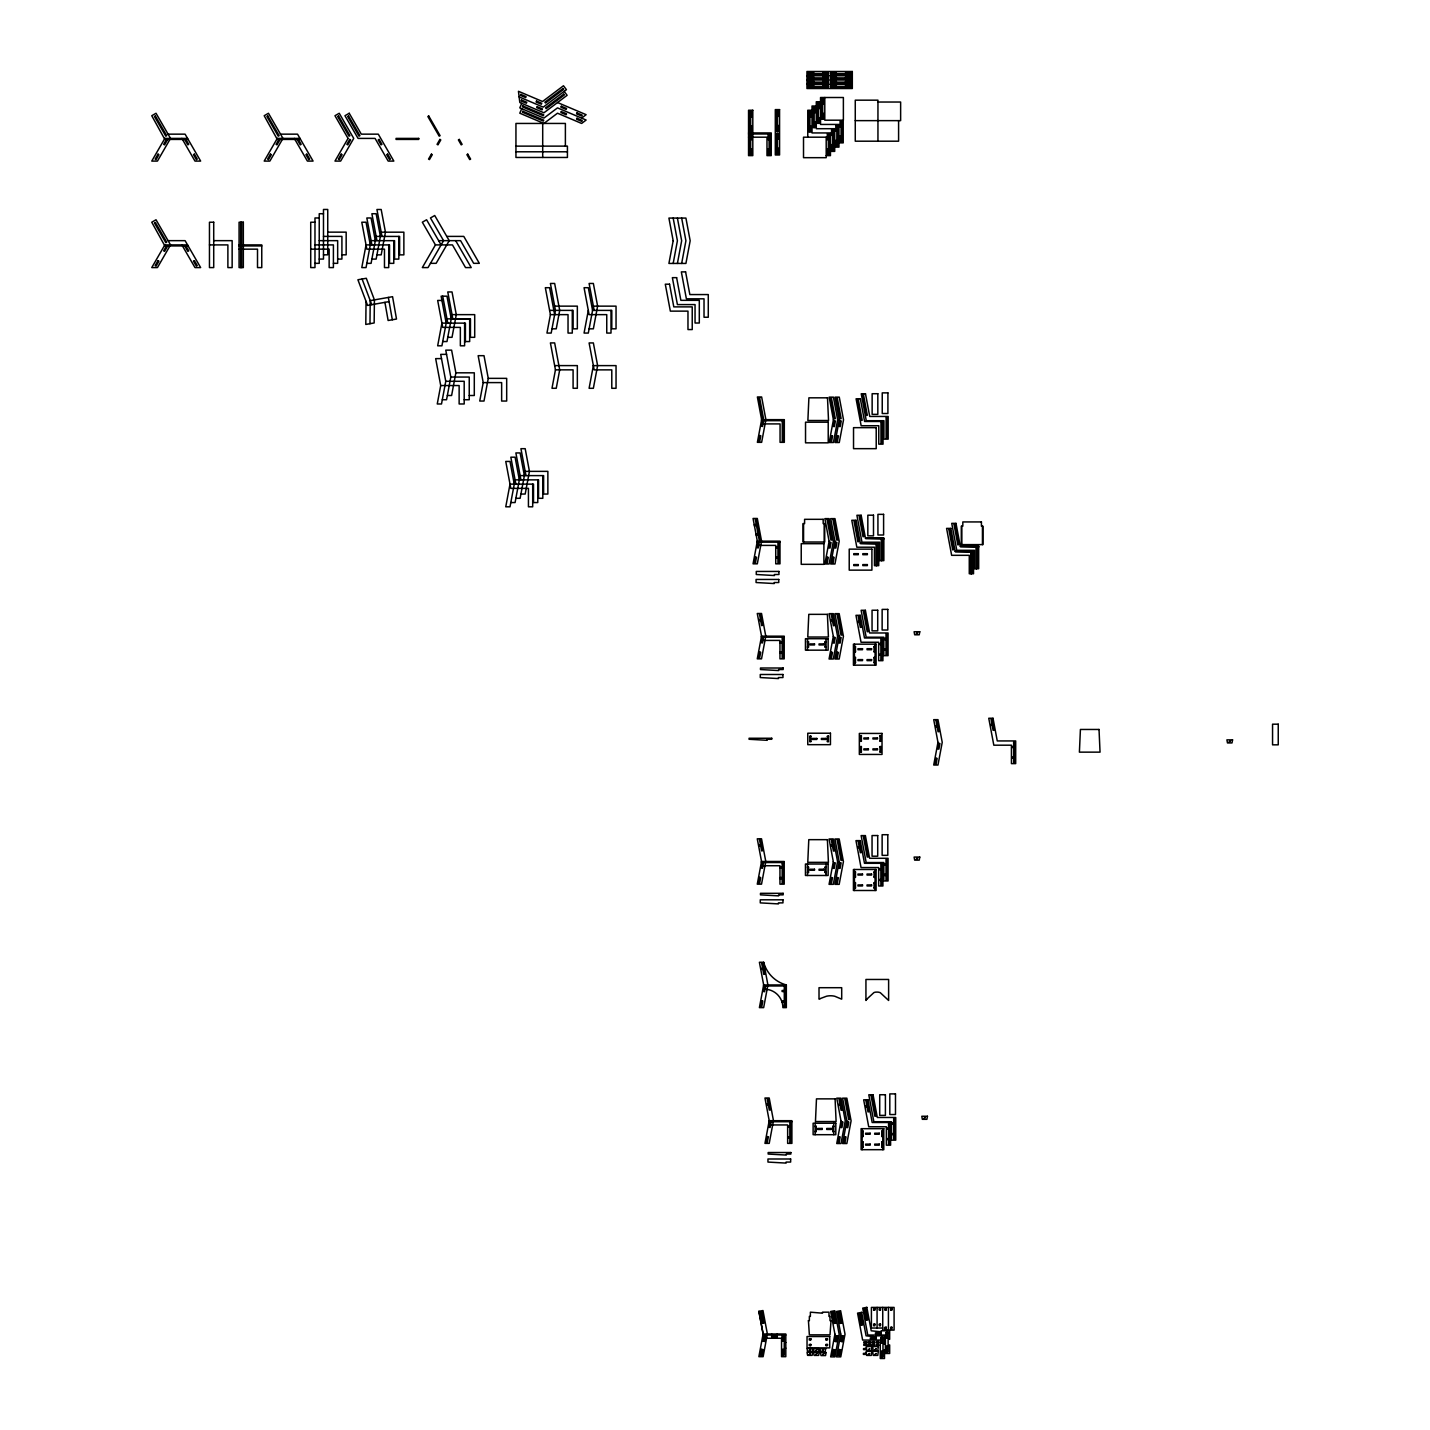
<?xml version="1.0" encoding="UTF-8"?>
<svg xmlns="http://www.w3.org/2000/svg" width="1430" height="1430" viewBox="0 0 1430 1430"><rect width="100%" height="100%" fill="white"/><g stroke="black" fill="none" stroke-linecap="round" stroke-linejoin="round"><path stroke-width="1.5" d="M366.044 301.355L365.794 324.449L374.159 322.966L374.41 299.889L366.294 278.278L357.911 279.762L367.564 305.412L389.121 301.605M369.977 323.698L370.227 300.622L392.571 296.689L396.503 319.033L388.12 320.499L384.92 302.356M441.513 358.608L435.667 358.608L440.708 385.546L437.258 403.975L441.513 403.975L445.767 381.292L440.708 354.372L446.553 354.372M447.358 395.502L451.612 395.502L455.866 372.819L451.612 350.136L445.767 350.136L450.808 377.055L446.553 399.739L442.299 399.739M483.215 382.596L479.747 401.044L484.001 401.044L488.256 378.36L484.001 355.677L478.156 355.677L483.215 382.596L501.644 382.596L501.644 401.044L506.685 401.044L506.685 378.36L488.256 378.36M554.661 314.636L549.603 287.698L545.348 287.698L550.407 314.636L546.957 333.065L551.194 333.065L555.448 310.382L550.407 283.462L554.661 283.462L559.702 310.382L556.252 328.829L551.998 328.829M555.448 369.852L551.998 388.281L556.252 388.281L559.702 369.852L554.661 342.914L550.407 342.914L555.448 369.852L573.09 369.852L573.09 388.281L577.345 388.281L577.345 365.597L554.661 365.597M588.32 310.382L584.066 333.065L588.32 333.065L593.361 306.145L616.044 306.145L616.044 328.829L611.79 328.829L611.79 310.399L592.574 310.382L588.32 287.698L584.066 287.698L589.106 314.636L606.749 314.636L606.749 333.065L611.003 333.065L611.003 310.382M673.173 263.442L677.409 240.758L673.173 218.075M677.409 263.442L681.663 240.758L677.409 218.075M681.663 263.442L685.917 240.758L681.663 218.075M761.636 419.651L757.382 442.335L761.636 442.335L765.89 419.651L761.636 396.968L757.382 396.968L762.422 423.906L780.065 423.906L780.065 442.335L784.319 442.335L784.319 419.651L761.636 419.651L761.636 420.67L784.319 420.67M757.31 541.148L753.056 563.831L757.31 563.831L761.564 541.148L757.31 518.464L753.056 518.464L758.115 545.402L775.739 545.402L775.739 563.831L779.994 563.831L779.994 541.148L757.31 541.148L757.31 542.167L779.994 542.167M761.529 636.171L757.274 658.855L761.529 658.855L765.783 636.171L761.529 613.488L757.274 613.488L762.333 640.425L779.958 640.425L779.958 658.855L784.212 658.855L784.212 636.171L761.529 636.171L761.529 637.19L784.212 637.19M761.529 861.486L757.274 884.169L761.529 884.169L765.783 861.486L761.529 838.802L757.274 838.802L762.333 865.74L779.958 865.74L779.958 884.169L784.212 884.169L784.212 861.486L761.529 861.486L761.529 862.522L784.212 862.522M786.339 984.948L763.656 984.948L759.401 1007.632L763.656 1007.632L767.91 984.948L763.656 962.265L759.401 962.265L764.46 989.202A18.429 18.429 0 0 1 782.889 1007.632L786.339 1007.632L786.339 984.948A32.086 32.086 0 0 1 763.656 962.265M769.215 1120.691L764.961 1143.374L769.215 1143.374L773.469 1120.691L769.215 1098.008L764.961 1098.008L770.001 1124.945L787.644 1124.945L787.644 1143.374L791.898 1143.374L791.898 1120.691L769.215 1120.691L769.215 1121.71L791.898 1121.71M761.332 1355.104L762.387 1349.527M763.924 1341.34L764.961 1335.763M833.136 1355.265L834.173 1349.706M835.71 1341.501L836.747 1335.924M838.981 1355.265L840.018 1349.706M841.555 1341.501L842.61 1335.924M521.736 103.353L519.805 107.876L543.918 118.1L557.503 107.876L586.139 120.031L581.617 123.445L557.503 113.202L543.918 123.445L519.805 113.202L521.718 108.68M441.101 244.905L426.587 219.773L422.333 222.222L435.435 244.905L422.333 267.589L428.017 267.589L443.568 240.651L430.466 217.968L434.72 215.519L449.235 240.651L436.132 263.334L430.466 263.334M581.617 118.1L586.139 114.686L557.521 102.531M754.254 524.792L757.256 524.238M754.432 525.793L757.453 525.239M756.005 534.177L759.026 533.622M756.202 535.178L759.205 534.623M761.475 619.262L759.437 619.637L759.634 620.638L761.654 620.263M833.261 619.422L831.241 619.816L831.42 620.817L833.458 620.423M860.181 621.085L858.161 621.46L858.34 622.461L860.377 622.086M937.919 725.439L935.881 725.832L936.078 726.833L938.098 726.44M992.956 724.027L990.936 724.402L991.115 725.403L993.135 725.028M761.475 844.576L759.437 844.969L759.634 845.97L761.654 845.577M833.261 844.755L831.241 845.13L831.42 846.131L833.458 845.756M860.181 846.399L858.161 846.775L858.34 847.793L860.377 847.4M763.602 968.038L761.582 968.414L761.761 969.415L763.799 969.04M769.143 1103.781L767.124 1104.157L767.32 1105.158L769.34 1104.782M840.947 1103.942L838.909 1104.317L839.106 1105.319L841.126 1104.943M867.867 1105.587L865.829 1105.98L866.026 1106.981L868.046 1106.588M758.865 1311.31L762.976 1310.541L767.374 1333.993L763.12 1356.677L758.865 1356.677L763.12 1333.958L758.883 1311.31L763.924 1338.248L781.549 1338.248L781.549 1356.677L785.803 1356.677L785.803 1333.993L763.12 1333.993L763.12 1335.012L785.803 1335.012M760.152 1312.633L761.153 1312.436M761.01 1317.209L762.011 1317.012M761.1 1317.709L762.101 1317.513M761.189 1318.21L762.208 1318.013M762.047 1322.768L763.048 1322.589M831.938 1312.794L832.939 1312.615M837.801 1312.794L838.802 1312.615M864.006 1309.433L865.007 1309.237M832.796 1317.37L833.797 1317.173M832.886 1317.87L833.904 1317.691M832.993 1318.371L833.994 1318.192M838.659 1317.37L839.66 1317.173M838.749 1317.87L839.75 1317.691M838.838 1318.371L839.839 1318.192M858.858 1314.456L859.859 1314.259M864.864 1313.991L865.865 1313.812M864.953 1314.492L865.954 1314.313M865.043 1315.01L866.044 1314.813M833.851 1322.947L834.852 1322.75M859.716 1319.014L860.717 1318.835M839.696 1322.947L840.697 1322.75M859.805 1319.515L860.806 1319.336M859.913 1320.015L860.914 1319.836M865.901 1319.568L866.902 1319.389M860.771 1324.591L861.772 1324.412M808.057 73.627L828.524 73.627M830.651 73.627L851.207 73.627M806.949 75.754L852.316 75.754M808.057 77.881L828.524 77.881M830.651 77.881L851.207 77.881M806.949 80.008L852.316 80.008M808.057 82.136L828.524 82.136M830.651 82.136L851.207 82.136M806.949 84.263L852.316 84.263M808.057 86.39L828.524 86.39M830.651 86.39L851.207 86.39M820.534 101.762L816.28 101.762L816.28 128.7L834.709 128.7L834.709 151.383L830.455 151.383M877.949 102.031L900.632 102.031L900.632 120.638L855.265 120.638M822.661 104.283L823.68 104.283L823.68 98.616L821.642 98.616L821.642 119.083L823.68 119.083L823.68 113.417L822.661 113.417M816.28 106.017L812.025 106.017L812.025 132.936L830.455 132.936L830.455 155.62L826.2 155.62M818.407 108.537L819.426 108.537L819.426 102.853L817.388 102.853L817.388 123.338L819.426 123.338L819.426 117.653L818.407 117.653M812.025 110.253L807.771 110.253L807.771 137.191M814.153 112.791L815.172 112.791L815.172 107.107L813.134 107.107L813.134 127.592L815.172 127.592L815.172 121.908L814.153 121.908M777.437 116.384L778.456 116.384L778.456 110.718L776.419 110.718L776.419 131.185L778.456 131.185L778.456 125.518L777.437 125.518M750.678 117.046L751.697 117.046L751.697 111.361L749.66 111.361L749.66 131.846L751.697 131.846L751.697 126.162L750.678 126.162M809.898 117.046L810.917 117.046L810.917 111.361L808.88 111.361L808.88 131.846L810.917 131.846L810.917 126.162L809.898 126.162M841.09 126.877L840.071 126.877L840.071 121.21L842.109 121.21L842.109 141.767L840.071 141.767L840.071 136.1L841.09 136.1M836.836 131.131L835.817 131.131L835.817 125.465L837.855 125.465L837.855 146.021L835.817 146.021L835.817 140.337L836.836 140.337M748.551 132.936L771.235 132.936L771.235 155.62L766.981 155.62L766.981 137.191L748.551 137.191M168.079 134.152L185.096 134.152L200.647 161.09L194.981 161.09L181.878 138.406M280.512 134.152L297.529 134.152L313.081 161.09L307.396 161.09L294.312 138.406M748.551 133.973L771.235 133.973M832.582 135.385L831.563 135.385L831.563 129.719L833.601 129.719L833.601 150.275L831.563 150.275L831.563 144.591L832.582 144.591M777.437 138.978L778.456 138.978L778.456 133.312L776.419 133.312L776.419 153.868L778.456 153.868L778.456 148.202L777.437 148.202M750.678 139.64L751.697 139.64L751.697 133.973M769.108 139.64L768.089 139.64L768.089 133.973M828.327 139.64L827.309 139.64L827.309 133.973L829.346 133.973L829.346 154.529L827.309 154.529L827.309 148.845L828.327 148.845M838.963 142.875L843.217 142.875L843.217 120.191M515.944 146.128L567.424 146.128L567.424 157.461L515.944 157.461L515.944 123.445L565.386 123.445L565.386 146.128M834.709 147.129L838.963 147.129L838.963 124.446L820.534 124.446L820.534 97.508L843.378 97.508L843.378 120.191L824.788 120.191L824.788 97.508M750.678 148.845L751.697 148.845L751.697 154.529L749.66 154.529L749.66 133.973M769.108 148.845L768.089 148.845L768.089 154.529L770.126 154.529L770.126 133.973M515.944 151.794L567.424 151.794M323.484 213.714L319.23 213.714L319.23 263.334L314.975 263.334M319.23 217.968L314.975 217.968L314.975 267.589L310.721 267.589L310.721 222.222L314.975 222.222M327.738 232.143L346.167 232.143L346.167 254.826L341.913 254.826M323.484 236.397L341.913 236.397L341.913 259.08L337.659 259.08M446.786 236.397L463.785 236.397L479.336 263.334L473.67 263.334L460.567 240.651L438.653 240.651M168.079 240.651L185.096 240.651L200.647 267.589L194.981 267.589L181.878 244.905M213.714 240.651L232.143 240.651L232.143 267.589L227.888 267.589L227.888 244.905L209.459 244.905M319.23 240.651L337.659 240.651L337.659 263.334L333.405 263.334M239.078 244.905L261.762 244.905L261.762 267.589L257.507 267.589L257.507 249.16L239.078 249.16M314.975 244.905L333.405 244.905L333.405 267.589L329.15 267.589L329.15 249.16L310.721 249.16M435.435 244.905L452.452 244.905L465.537 267.589L471.221 267.589L455.67 240.651M239.078 245.924L261.762 245.924M323.484 254.826L327.738 254.826L327.738 209.459L323.484 209.459L323.484 259.08L319.23 259.08M376.93 254.862L381.184 254.862L385.439 232.178L381.184 209.495L376.93 209.495L381.989 236.433M371.889 259.098L376.144 259.098L381.184 232.178L403.868 232.178L403.868 254.862L399.614 254.862L399.614 236.433L376.144 236.415L371.085 263.352L366.831 263.352M441.924 300.443L437.669 300.443L442.728 327.381L460.353 327.381L460.353 345.81L464.607 345.81L464.607 323.126M554.661 306.145L577.345 306.145L577.345 328.829L573.09 328.829L573.09 310.382L549.603 310.382M550.407 314.636L568.032 314.636L568.032 333.065L572.286 333.065L572.286 310.382M589.106 328.829L593.361 328.829L597.615 306.145L593.361 283.462L589.106 283.462L594.165 310.399M447.769 337.319L452.023 337.319L456.277 314.636L452.023 291.952L447.769 291.952L452.827 318.89L470.452 318.89L470.452 337.319L474.706 337.319L474.706 314.636L452.023 314.636L446.982 341.556L442.728 341.556M464.607 341.556L469.666 341.556L469.666 318.872L446.982 318.872L441.924 345.81L437.669 345.81L441.924 323.126L465.411 323.126L465.411 341.556M455.866 372.819L474.295 372.819L474.295 395.502L469.237 395.502M450.808 377.055L469.237 377.055L469.237 399.739L464.196 399.739M445.767 381.292L464.196 381.292L464.196 403.975L459.137 403.975L459.137 385.546L440.708 385.546M520.931 494.047L525.185 494.047L529.44 471.364L525.185 448.68L520.931 448.68L525.972 475.618M515.873 498.301L520.127 498.301L525.185 471.364L547.869 471.364L547.869 494.047L543.615 494.047L543.615 475.618L520.127 475.618L515.086 502.556L510.832 502.556M883.847 538.449L865.418 538.449L883.847 538.967M878.717 543.472L860.288 543.472L878.717 543.99M775.739 546.707L777.956 546.707M978.674 546.564L960.245 546.564L978.674 547.082M775.739 547.726L777.956 547.726M973.526 551.587L955.097 551.587L973.526 552.105M775.739 557.253L777.956 557.253M775.739 558.272L777.956 558.272M881.81 559.595L882.828 559.595L882.828 538.967M876.662 564.618L877.698 564.618L877.698 543.99M976.636 567.71L977.655 567.71L977.655 547.082M971.488 572.733L972.507 572.733L972.507 552.105M883.812 638.531L887.047 638.531M883.812 639.55L887.047 639.55M779.958 641.73L783.193 641.73M807.485 641.605L808.504 641.605L808.504 647.272L807.485 647.272M826.075 641.605L825.056 641.605L825.056 647.272L826.075 647.272M807.485 642.106L808.504 642.106M825.056 642.106L826.075 642.106M779.958 642.749L783.193 642.749M881.899 643.554L879.861 643.554L879.861 644.573L881.899 644.573M854.443 646.378L855.462 646.378L855.462 652.044L854.443 652.044M875.089 646.378L874.07 646.378L874.07 652.044L875.089 652.044M807.485 646.753L808.504 646.753M825.056 646.753L826.075 646.753M854.443 646.896L855.462 646.896M874.07 646.896L875.089 646.896M883.812 649.077L887.047 649.077M883.812 650.096L887.047 650.096M854.443 651.544L855.462 651.544M874.07 651.544L875.089 651.544M779.958 652.277L783.193 652.277M779.958 653.296L783.193 653.296M881.899 654.1L879.861 654.1L879.861 655.119L881.899 655.119M854.443 657.282L855.462 657.282L855.462 662.948L854.443 662.948M875.089 657.282L874.07 657.282L874.07 662.948L875.089 662.948M854.443 657.8L855.462 657.8M874.07 657.8L875.089 657.8M854.443 662.448L855.462 662.448M874.07 662.448L875.089 662.448M860.36 736.146L861.378 736.146M879.986 736.146L881.005 736.146M809.827 736.611L810.846 736.611M827.398 736.611L828.417 736.611M860.36 740.794L861.378 740.794M879.986 740.794L881.005 740.794M809.827 741.258L810.846 741.258M827.398 741.258L828.417 741.258M1014.674 746.496L1012.458 746.496L1012.458 747.515L1014.674 747.515M860.36 747.05L861.378 747.05M879.986 747.05L881.005 747.05M860.36 751.697L861.378 751.697M879.986 751.697L881.005 751.697M1014.674 757.042L1012.458 757.042L1012.458 758.061L1014.674 758.061M883.812 863.845L887.047 863.845M883.812 864.864L887.047 864.864M807.485 866.92L808.504 866.92L808.504 872.604L807.485 872.604M826.075 866.92L825.056 866.92L825.056 872.604L826.075 872.604M779.958 867.045L783.193 867.045M807.485 867.438L808.504 867.438M825.056 867.438L826.075 867.438M779.958 868.064L783.193 868.064M881.899 868.868L879.861 868.868L879.861 869.887L881.899 869.887M854.443 871.71L855.462 871.71L855.462 877.376L854.443 877.376M875.089 871.71L874.07 871.71L874.07 877.376L875.089 877.376M807.485 872.086L808.504 872.086M825.056 872.086L826.075 872.086M854.443 872.211L855.462 872.211M874.07 872.211L875.089 872.211M883.812 874.391L887.047 874.391M883.812 875.41L887.047 875.41M854.443 876.858L855.462 876.858M874.07 876.858L875.089 876.858M779.958 877.591L783.193 877.591M779.958 878.628L783.193 878.628M881.899 879.414L879.861 879.414L879.861 880.433L881.899 880.433M854.443 882.614L855.462 882.614L855.462 888.28L854.443 888.28M875.089 882.614L874.07 882.614L874.07 888.28L875.089 888.28M854.443 883.114L855.462 883.114M874.07 883.114L875.089 883.114M854.443 887.762L855.462 887.762M874.07 887.762L875.089 887.762M786.339 985.967L763.656 985.967L763.656 984.948M785.32 990.507L782.085 990.507L782.085 991.526L785.32 991.526M785.32 1001.054L782.085 1001.054L782.085 1002.073L785.32 1002.073M791.13 1121.442L790.862 1142.338L789.843 1142.338L789.843 1121.71M891.48 1123.033L894.715 1123.033M891.48 1124.069L894.715 1124.069M815.154 1126.107L816.173 1126.107L816.173 1131.791L815.154 1131.791M833.762 1126.107L832.743 1126.107L832.743 1131.791L833.762 1131.791M787.644 1126.232L790.862 1126.232M815.154 1126.626L816.173 1126.626M832.743 1126.626L833.762 1126.626M787.644 1127.269L790.862 1127.269M889.585 1128.056L887.529 1128.056L887.529 1129.074L889.585 1129.074M862.129 1130.898L863.148 1130.898L863.148 1136.564L862.129 1136.564M882.775 1130.898L881.756 1130.898L881.756 1136.564L882.775 1136.564M815.154 1131.273L816.173 1131.273M832.743 1131.273L833.762 1131.273M862.129 1131.398L863.148 1131.398M881.756 1131.398L882.775 1131.398M891.48 1133.579L894.715 1133.579M891.48 1134.616L894.715 1134.616M862.129 1136.046L863.148 1136.046M881.756 1136.046L882.775 1136.046M787.644 1136.796L790.862 1136.796M787.644 1137.815L790.862 1137.815M889.585 1138.602L887.529 1138.602L887.529 1139.621L889.585 1139.621M862.129 1141.801L863.148 1141.801L863.148 1147.468L862.129 1147.468M882.775 1141.801L881.756 1141.801L881.756 1147.468L882.775 1147.468M862.129 1142.302L863.148 1142.302M881.756 1142.302L882.775 1142.302M862.129 1146.967L863.148 1146.967M881.756 1146.967L882.775 1146.967M873.676 1309.683L874.803 1309.683M879.343 1309.683L880.469 1309.683M885.009 1309.683L886.153 1309.683M890.675 1309.683L891.82 1309.683M873.676 1324.645L874.803 1324.645M879.343 1324.645L880.469 1324.645M885.009 1327.827L886.153 1327.827M890.675 1327.827L891.82 1327.827M882.739 1328.041L871.406 1328.041L871.406 1307.413L894.09 1307.413L894.09 1330.097L882.739 1330.097L882.739 1307.413M886.082 1332.885L887.101 1332.885M782.228 1336.103L783.247 1336.103M886.082 1337.551L887.101 1337.551M880.934 1337.908L881.952 1337.908M782.228 1340.75L783.247 1340.75M785.803 1342.502L784.266 1342.502L784.266 1348.168L785.803 1348.168M880.934 1342.573L881.952 1342.573M886.082 1346.738L887.101 1346.738M782.228 1349.938L783.247 1349.938M886.082 1351.386L887.101 1351.386M880.934 1351.743L881.952 1351.743M782.228 1354.585L783.247 1354.585M880.934 1356.409L881.952 1356.409M842.52 1336.442L843.521 1336.621M836.657 1336.442L837.658 1336.621M841.662 1341L842.663 1341.197M835.799 1341L836.8 1341.197M839.928 1350.206L840.929 1350.385M764.871 1336.264L765.872 1336.46M834.083 1350.206L835.084 1350.385M839.07 1354.764L840.071 1354.961M764.013 1340.84L765.014 1341.018M833.225 1354.764L834.226 1354.961M762.297 1350.027L763.298 1350.224M761.439 1354.603L762.44 1354.782M519.126 96.9L543.239 107.143L566.423 89.679L563.474 85.764L542.542 101.512L518.447 91.288L519.823 102.531L543.936 112.773L567.12 95.309L564.153 91.377M362.094 279.029L371.746 304.679M864.918 1308.736L867.009 1319.89M859.77 1313.759L861.861 1324.913M838.713 1312.114L840.786 1323.251M832.85 1312.114L834.941 1323.251M761.064 1311.936L763.155 1323.09M524.381 475.618L520.127 452.935L515.873 452.935L520.931 479.872M519.34 479.872L515.086 457.189L510.832 457.189L515.873 484.126M514.264 484.126L510.01 461.443L505.755 461.443L510.814 488.381L528.439 488.381L528.439 506.81L532.693 506.81L532.693 484.126M451.237 318.872L446.982 296.189L441.137 296.189L446.178 323.126M442.728 296.189L447.769 323.126M380.398 236.415L376.144 213.731L371.889 213.731L376.93 240.669M375.339 240.669L371.085 217.986L366.831 217.986L371.889 244.923M370.298 244.905L366.044 222.222L361.79 222.222L366.831 249.16L384.473 249.16L384.473 267.589L388.728 267.589L388.728 244.905M388.37 297.422L392.32 319.766M982.446 526.186L982.446 544.615M976.636 546.046L976.636 568.729M976.118 546.046L976.118 568.729M971.488 551.068L971.488 573.752M970.97 551.068L970.97 573.752M961.8 526.186L961.8 544.615M898.594 120.638L898.594 141.195L855.265 141.195L855.265 100.172L877.949 100.172L877.949 141.195M888.423 1307.413L888.423 1330.097M887.101 1332.385L887.101 1338.051M887.101 1346.22L887.101 1351.886M882.775 1128.681L882.775 1149.684M881.81 537.948L881.81 560.631M881.952 1337.408L881.952 1343.074M881.952 1351.243L881.952 1356.909M881.291 537.948L881.291 560.631M877.073 1307.413L877.073 1328.041M876.662 542.971L876.662 565.654M876.161 542.971L876.161 565.654M875.089 644.161L875.089 665.165M875.089 869.494L875.089 890.497M862.129 1128.681L862.129 1149.684M854.443 644.161L854.443 665.165M854.443 869.494L854.443 890.497M845.541 73.627L845.541 72.608L851.207 72.608L851.207 74.646L830.651 74.646L830.651 72.608L836.336 72.608L836.336 73.627M845.541 77.881L845.541 76.862L851.207 76.862L851.207 78.9L830.651 78.9L830.651 76.862L836.336 76.862L836.336 77.881M845.541 82.136L845.541 81.117L851.207 81.117L851.207 83.155L830.651 83.155L830.651 81.117L836.336 81.117L836.336 82.136M845.541 86.39L845.541 85.371L851.207 85.371L851.207 87.409L830.651 87.409L830.651 85.371L836.336 85.371L836.336 86.39M841.09 121.21L841.09 141.767M836.836 125.465L836.836 146.021M833.762 1123.229L833.762 1134.687M832.582 129.719L832.582 150.275M828.327 133.973L828.327 154.529M826.361 1338.802L826.361 1339.946M826.361 1344.468L826.361 1345.612M826.075 638.71L826.075 650.167M826.075 864.024L826.075 875.482M824.198 523.577L824.198 542.006M822.858 73.627L822.858 72.608L828.524 72.608L828.524 74.646L808.057 74.646L808.057 72.608L813.724 72.608L813.724 73.627M822.858 77.881L822.858 76.862L828.524 76.862L828.524 78.9L808.057 78.9L808.057 76.862L813.724 76.862L813.724 77.881M822.858 82.136L822.858 81.117L828.524 81.117L828.524 83.155L808.057 83.155L808.057 81.117L813.724 81.117L813.724 82.136M822.858 86.39L822.858 85.371L828.524 85.371L828.524 87.409L808.057 87.409L808.057 85.371L813.724 85.371L813.724 86.39M822.661 98.616L822.661 119.083M818.407 102.853L818.407 123.338M815.154 1123.229L815.154 1134.687M814.153 107.107L814.153 127.592M810.381 1338.802L810.381 1339.946M810.381 1344.468L810.381 1345.612M809.898 111.361L809.898 131.846M807.485 638.71L807.485 650.167M807.485 864.024L807.485 875.482M803.571 523.577L803.571 542.006M785.32 985.967L785.32 1006.613L784.301 1006.613L784.301 985.967M783.3 420.67L783.3 441.316L782.282 441.316L782.282 420.67M783.193 637.19L783.193 657.836L782.174 657.836L782.174 637.19M783.193 862.522L783.193 883.15L782.174 883.15L782.174 862.522M783.247 1335.584L783.247 1341.251M783.247 1349.419L783.247 1355.086M778.975 542.167L778.975 562.812L777.956 562.812L777.956 542.167M777.437 110.718L777.437 131.185M777.437 133.312L777.437 153.868M777.294 1333.993L777.294 1335.012M771.628 1333.993L771.628 1335.012M769.108 133.973L769.108 154.529M750.678 111.361L750.678 131.846M750.678 133.973L750.678 154.529M542.703 123.445L542.703 157.461M542.81 475.618L542.81 498.301L538.556 498.301L538.556 479.872L515.086 479.872L510.01 506.81L505.755 506.81L510.01 484.126L533.515 484.126L533.515 502.556L537.769 502.556L537.769 479.872M398.827 236.415L398.827 259.098L394.573 259.098L394.573 240.669L371.085 240.669L366.044 267.589L361.79 267.589L366.044 244.905L389.514 244.923L389.514 263.352L393.768 263.352L393.768 240.669M241.706 222.222L241.706 267.589M240.687 222.222L240.687 267.589M808.433 1320.677L809.362 1334.851L830.008 1334.851L831.027 1320.677L830.008 1320.677L830.008 1316.422L828.989 1316.422L828.989 1312.168L822.518 1312.168L822.518 1313.187L810.381 1312.168L810.381 1316.422L809.362 1316.422L809.362 1320.677L808.433 1320.677M593.361 365.615L589.106 388.299L593.361 388.299L597.615 365.615L593.361 342.932L589.106 342.932L594.165 369.87L611.79 369.87L611.79 388.299L616.044 388.299L616.044 365.615L593.361 365.615M673.173 240.758L668.918 263.442L685.917 263.442L690.172 240.758L685.917 218.075L668.918 218.075L673.173 240.758M759.795 435.56L758.74 441.137L759.741 441.316L760.796 435.739L759.795 435.56M762.583 420.67L761.529 426.247L762.53 426.444L763.584 420.867L762.583 420.67M755.469 557.039L754.432 562.616L755.433 562.812L756.47 557.235L755.469 557.039M758.258 542.167L757.221 547.744L758.222 547.922L759.259 542.345L758.258 542.167M759.688 652.062L758.633 657.639L759.634 657.836L760.689 652.259L759.688 652.062M762.476 637.19L761.421 642.767L762.44 642.946L763.477 637.387L762.476 637.19M833.422 419.83L829.168 442.514L833.422 442.514L837.676 419.83L833.422 397.147L829.168 397.147L833.422 419.83M831.581 435.721L830.526 441.298L831.545 441.495L832.582 435.918L831.581 435.721M834.369 420.849L833.315 426.426L834.334 426.605L835.37 421.028L834.369 420.849M839.267 419.83L835.031 442.514L839.267 442.514L843.521 419.83L839.267 397.147L835.031 397.147L839.267 419.83M837.426 435.721L836.389 441.298L837.39 441.495L838.427 435.918L837.426 435.721M840.214 420.849L839.178 426.426L840.179 426.605L841.233 421.028L840.214 420.849M759.688 877.394L758.633 882.971L759.634 883.15L760.689 877.591L759.688 877.394M762.476 862.522L761.421 868.082L762.44 868.278L763.477 862.701L762.476 862.522M829.114 541.309L824.86 563.992L829.114 563.992L833.368 541.309L829.114 518.625L824.86 518.625L829.114 541.309M827.273 557.217L826.218 562.794L827.219 562.973L828.274 557.396L827.273 557.217M830.061 542.327L829.007 547.904L830.008 548.101L831.062 542.524L830.061 542.327M834.959 541.309L830.705 563.992L834.959 563.992L839.213 541.309L834.959 518.625L830.705 518.625L834.959 541.309M833.118 557.217L832.081 562.794L833.082 562.973L834.119 557.396L833.118 557.217M835.907 542.327L834.87 547.904L835.871 548.101L836.908 542.524L835.907 542.327M761.815 1000.839L760.778 1006.416L761.779 1006.613L762.816 1001.036L761.815 1000.839M764.603 985.967L763.566 991.544L764.567 991.723L765.604 986.146L764.603 985.967M833.315 636.332L829.06 659.016L833.315 659.016L837.569 636.332L833.315 613.649L829.06 613.649L833.315 636.332M831.474 652.241L830.437 657.818L831.438 657.997L832.475 652.42L831.474 652.241M834.262 637.369L833.225 642.928L834.226 643.125L835.263 637.548L834.262 637.369M839.178 636.332L834.923 659.016L839.178 659.016L843.432 636.332L839.178 613.649L834.923 613.649L839.178 636.332M837.337 652.241L836.282 657.818L837.283 657.997L838.338 652.42L837.337 652.241M840.125 637.369L839.07 642.928L840.071 643.125L841.126 637.548L840.125 637.369M767.356 1136.582L766.319 1142.159L767.32 1142.338L768.375 1136.779L767.356 1136.582M770.144 1121.71L769.108 1127.287L770.109 1127.466L771.163 1121.889L770.144 1121.71M833.315 861.664L829.06 884.348L833.315 884.348L837.569 861.664L833.315 838.981L829.06 838.981L833.315 861.664M831.474 877.555L830.437 883.132L831.438 883.329L832.475 877.752L831.474 877.555M834.262 862.683L833.225 868.26L834.226 868.439L835.263 862.88L834.262 862.683M839.178 861.664L834.923 884.348L839.178 884.348L843.432 861.664L839.178 838.981L834.923 838.981L839.178 861.664M837.337 877.555L836.282 883.132L837.283 883.329L838.338 877.752L837.337 877.555M840.125 862.683L839.07 868.26L840.071 868.439L841.126 862.88L840.125 862.683M761.386 1349.348L760.331 1354.907L762.333 1355.283L763.388 1349.723L761.386 1349.348M763.96 1335.566L762.923 1341.143L764.925 1341.519L765.962 1335.96L763.96 1335.566M841.001 1120.852L836.747 1143.535L841.001 1143.535L845.255 1120.852L841.001 1098.168L836.747 1098.168L841.001 1120.852M839.16 1136.761L838.105 1142.32L839.106 1142.516L840.161 1136.939L839.16 1136.761M841.948 1121.871L840.894 1127.448L841.895 1127.644L842.949 1122.067L841.948 1121.871M846.846 1120.852L842.592 1143.535L846.846 1143.535L851.1 1120.852L846.846 1098.168L842.592 1098.168L846.846 1120.852M845.005 1136.761L843.968 1142.32L844.969 1142.516L846.006 1136.939L845.005 1136.761M847.793 1121.871L846.757 1127.448L847.758 1127.644L848.794 1122.067L847.793 1121.871M937.973 742.349L933.719 765.032L937.973 765.032L942.227 742.349L937.973 719.665L933.719 719.665L937.973 742.349M936.132 758.258L935.077 763.835L936.078 764.013L937.133 758.436L936.132 758.258M938.92 743.385L937.865 748.945L938.884 749.141L939.921 743.564L938.92 743.385M834.923 1334.136L830.651 1356.856L834.905 1356.856L839.16 1334.172L834.763 1310.72L830.651 1311.489L834.923 1334.136M833.172 1349.509L832.117 1355.086L834.137 1355.461L835.174 1349.884L833.172 1349.509M835.746 1335.745L834.709 1341.322L836.711 1341.698L837.766 1336.12L835.746 1335.745M840.769 1334.136L836.514 1356.856L840.769 1356.856L845.023 1334.172L840.625 1310.72L836.514 1311.489L840.769 1334.136M839.017 1349.509L837.98 1355.086L839.982 1355.461L841.037 1349.884L839.017 1349.509M841.609 1335.745L840.554 1341.322L842.574 1341.698L843.611 1336.12L841.609 1335.745M520.86 94.416L520.466 95.363L525.686 97.58L526.079 96.632L520.86 94.416M521.557 100.046L521.146 100.994L526.365 103.21L526.776 102.263L521.557 100.046M522.862 105.945L522.451 106.875L543.346 115.741L543.74 114.811L522.862 105.945M522.844 111.272L522.451 112.219L543.328 121.085L543.722 120.138L522.844 111.272M536.518 101.065L536.125 102.013L541.344 104.229L541.738 103.282L536.518 101.065M537.215 106.696L536.804 107.643L542.024 109.86L542.435 108.912L537.215 106.696M561.329 106.267L560.935 107.214L566.155 109.431L566.548 108.483L561.329 106.267M561.329 111.594L560.918 112.541L566.137 114.758L566.548 113.81L561.329 111.594M576.987 112.916L576.594 113.864L581.813 116.08L582.207 115.133L576.987 112.916M576.987 118.243L576.576 119.191L581.796 121.407L582.207 120.46L576.987 118.243M164.861 138.406L151.759 161.09L157.443 161.09L170.528 138.406L156.013 113.274L151.759 115.723L164.861 139.425L187.544 139.425L187.544 138.406L164.861 138.406M158.015 154.172L155.173 159.07L156.067 159.588L158.891 154.672L158.015 154.172M166.524 139.425L163.681 144.341L164.575 144.859L167.399 139.943L166.524 139.425M164.861 244.905L151.759 267.589L157.443 267.589L170.528 244.905L156.013 219.773L151.759 222.222L164.861 245.924L187.544 245.924L187.544 244.905L164.861 244.905M158.015 260.671L155.173 265.569L156.067 266.087L158.891 261.172L158.015 260.671M166.524 245.924L163.681 250.84L164.575 251.358L167.399 246.443L166.524 245.924M277.295 138.406L264.193 161.09L269.877 161.09L282.961 138.406L268.447 113.274L264.193 115.723L277.295 139.425L299.978 139.425L299.978 138.406L277.295 138.406M270.449 154.172L267.607 159.07L268.5 159.588L271.325 154.672L270.449 154.172M278.957 139.425L276.115 144.341L276.991 144.859L279.833 139.943L278.957 139.425M348.062 138.406L334.978 161.09L340.644 161.09L353.746 138.406L339.232 113.274L334.978 115.723L348.062 138.406M341.216 154.172L338.374 159.07L339.268 159.588L342.11 154.672L341.216 154.172M349.724 139.425L346.882 144.341L347.776 144.859L350.6 139.943L349.724 139.425M431.395 154.172L428.553 159.07L429.447 159.588L432.289 154.672L431.395 154.172M439.904 139.425L437.062 144.341L437.955 144.859L440.78 139.943L439.904 139.425M866.759 999.213L865.937 1000.464L865.937 979.461L888.62 979.461L888.62 1000.464L880.308 992.706A8.866 8.866 0 0 0 877.734 992.098L875.839 992.116A8.044 8.044 0 0 0 873.927 992.581L866.759 999.213M563.009 88.535L544.884 102.191L545.491 103.014L563.617 89.357L563.009 88.535M563.688 94.166L545.581 107.822L546.188 108.644L564.314 94.988L563.688 94.166M155.37 116.027L154.476 116.527L165.826 136.172L166.702 135.671L155.37 116.027M185.882 139.425L185.006 139.943L187.848 144.859L188.724 144.341L185.882 139.425M194.391 154.172L193.515 154.672L196.357 159.588L197.233 159.07L194.391 154.172M267.785 116.027L266.909 116.527L278.242 136.172L279.136 135.671L267.785 116.027M338.57 116.027L337.677 116.527L349.027 136.172L349.903 135.671L338.57 116.027M298.316 139.425L297.44 139.943L300.264 144.859L301.158 144.341L298.316 139.425M155.37 222.508L154.476 223.026L165.826 242.671L166.702 242.153L155.37 222.508M349.224 113.274L344.97 115.723L358.072 138.406L375.071 138.406L388.173 161.09L393.84 161.09L378.289 134.152L361.29 134.152L349.224 113.274M348.562 116.027L347.687 116.527L359.019 136.172L359.913 135.671L348.562 116.027M306.824 154.172L305.949 154.672L308.773 159.588L309.667 159.07L306.824 154.172M185.882 245.924L185.006 246.443L187.848 251.358L188.724 250.84L185.882 245.924M379.093 139.425L378.217 139.943L381.041 144.859L381.935 144.341L379.093 139.425M428.75 116.027L427.856 116.527L439.207 136.172L440.082 135.671L428.75 116.027M194.391 260.671L193.515 261.172L196.357 266.087L197.233 265.569L194.391 260.671M387.602 154.172L386.708 154.672L389.55 159.588L390.444 159.07L387.602 154.172M459.28 139.425L458.387 139.943L461.229 144.859L462.104 144.341L459.28 139.425M467.771 154.172L466.895 154.672L469.737 159.588L470.613 159.07L467.771 154.172M820.016 998.658L819.015 999.159L819.015 987.701L841.698 987.701L841.698 999.159L834.888 996.299A16.481 16.481 0 0 0 831.938 995.816A18.411 18.411 0 0 0 826.522 996.227L820.016 998.658M759.616 397.808L758.615 397.987L762.476 418.632L763.477 418.454L759.616 397.808M831.402 397.969L830.401 398.166L834.262 418.811L835.281 418.615L831.402 397.969M837.247 397.969L836.246 398.166L840.125 418.811L841.126 418.615L837.247 397.969M863.47 394.608L862.451 394.787L866.33 415.433L867.331 415.254L863.47 394.608M858.322 399.631L857.321 399.81L861.182 420.456L862.183 420.259L858.322 399.631M756.309 519.108L755.29 519.287L759.169 539.932L760.17 539.754L756.309 519.108M828.095 519.269L827.094 519.465L830.955 540.111L831.956 539.914L828.095 519.269M833.94 519.269L832.939 519.465L836.818 540.111L837.819 539.914L833.94 519.269M860.145 515.908L859.144 516.087L863.023 536.733L864.024 536.536L860.145 515.908M855.015 520.931L854.014 521.11L857.875 541.755L858.876 541.559L855.015 520.931M954.972 524.024L953.971 524.202L957.832 544.848L958.833 544.651L954.972 524.024M949.824 529.029L948.823 529.225L952.702 549.871L953.703 549.674L949.824 529.029M760.51 614.131L759.509 614.31L761.618 625.571L762.619 625.393L760.51 614.131M832.296 614.292L831.295 614.489L833.404 625.75L834.405 625.553L832.296 614.292M838.159 614.292L837.158 614.489L841.019 635.135L842.02 634.938L838.159 614.292M864.364 610.932L863.363 611.111L867.224 631.756L868.225 631.577L864.364 610.932M859.216 615.955L858.215 616.133L860.324 627.395L861.325 627.216L859.216 615.955M936.954 720.309L935.953 720.505L938.062 731.767L939.063 731.57L936.954 720.309M991.991 718.897L990.99 719.076L993.099 730.337L994.1 730.158L991.991 718.897M760.51 839.446L759.509 839.642L761.618 850.904L762.619 850.707L760.51 839.446M832.296 839.625L831.295 839.803L833.404 851.065L834.405 850.886L832.296 839.625M838.159 839.625L837.158 839.803L841.019 860.449L842.02 860.27L838.159 839.625M864.364 836.246L863.363 836.443L867.224 857.088L868.225 856.892L864.364 836.246M859.216 841.269L858.215 841.466L860.324 852.727L861.325 852.53L859.216 841.269M762.637 962.908L761.636 963.087L763.745 974.348L764.764 974.17L762.637 962.908M768.196 1098.651L767.195 1098.83L769.304 1110.091L770.305 1109.912L768.196 1098.651M839.982 1098.812L838.981 1099.009L841.09 1110.27L842.091 1110.073L839.982 1098.812M845.827 1098.812L844.826 1099.009L848.705 1119.636L849.706 1119.458L845.827 1098.812M872.05 1095.452L871.031 1095.63L874.91 1116.276L875.911 1116.079L872.05 1095.452M866.902 1100.457L865.901 1100.653L868.01 1111.914L869.011 1111.718L866.902 1100.457M762.065 1311.757L760.063 1312.132L762.154 1323.268L764.156 1322.893L762.065 1311.757M833.851 1311.918L831.849 1312.293L833.94 1323.447L835.942 1323.072L833.851 1311.918M839.714 1311.918L837.694 1312.293L839.785 1323.447L841.805 1323.072L839.714 1311.918M866.83 1307.342L862.719 1308.11L867.76 1335.048L885.402 1335.048L885.402 1353.477L889.657 1353.477L889.657 1344.969L888.119 1344.969L888.119 1339.302L889.657 1339.302L889.657 1330.794L881.148 1330.794L881.148 1331.813L871.227 1330.794L866.83 1307.342M865.919 1308.557L863.899 1308.933L865.99 1320.069L868.01 1319.693L865.919 1308.557M861.682 1312.365L857.571 1313.133L862.63 1340.071L880.254 1340.071L880.254 1358.5L884.509 1358.5L884.509 1349.992L882.989 1349.992L882.989 1344.325L884.509 1344.325L884.509 1335.817L876 1335.817L876 1336.836L866.08 1335.817L861.682 1312.365M860.771 1313.58L858.769 1313.956L860.86 1325.092L862.862 1324.716L860.771 1313.58M866.008 1341.698L863.809 1341.841L863.809 1342.859L866.526 1342.859L866.008 1341.698M870.084 1341.554L867.867 1341.698L867.867 1342.716L870.584 1342.716L870.084 1341.554M874.123 1341.59L871.907 1341.733L871.907 1342.752L874.642 1342.752L874.123 1341.59M878.36 1341.537L876.161 1341.68L876.161 1342.698L878.878 1342.698L878.36 1341.537M866.008 1344.182L863.809 1344.325L863.809 1345.344L866.526 1345.344L866.008 1344.182M870.048 1344.182L867.849 1344.325L867.849 1345.344L870.566 1345.344L870.048 1344.182M874.052 1344.2L871.835 1344.343L871.835 1345.362L874.552 1345.362L874.052 1344.2M878.36 1344.2L876.161 1344.343L876.161 1345.362L878.878 1345.362L878.36 1344.2M865.722 1348.436L863.523 1348.579L863.523 1349.598L866.24 1349.598L865.722 1348.436M865.633 1353.245L863.416 1353.388L863.416 1354.407L866.133 1354.407L865.633 1353.245M852.316 71.5L806.949 71.5L806.949 88.517L852.316 88.517L852.316 71.5M779.565 109.61L775.31 109.61L775.31 154.976L779.565 154.976L779.565 109.61M752.806 110.253L748.551 110.253L748.551 155.62L752.806 155.62L752.806 110.253M826.2 137.191L803.517 137.191L803.517 157.675L826.2 157.675L826.2 137.191M418.74 138.406L396.056 138.406L396.056 139.425L418.74 139.425L418.74 138.406M213.714 222.222L209.459 222.222L209.459 267.589L213.714 267.589L213.714 222.222M243.332 222.222L239.078 222.222L239.078 267.589L243.332 267.589L243.332 222.222M685.596 271.879L681.341 271.879L686.382 298.816L704.025 298.816L704.025 317.245L708.279 317.245L708.279 294.562L689.85 294.562L685.596 271.879M676.622 277.652L672.368 277.652L677.409 304.59L695.052 304.59L695.052 323.019L699.306 323.019L699.306 300.336L680.877 300.336L676.622 277.652M669.544 284.195L665.29 284.195L670.348 311.132L687.973 311.132L687.973 329.561L692.227 329.561L692.227 306.878L673.798 306.878L669.544 284.195M887.905 392.875L882.239 392.875L882.239 413.52L887.905 413.52L887.905 392.875M865.49 393.768L861.235 393.768L866.276 420.706L883.919 420.706L883.919 439.135L888.173 439.135L888.173 416.452L869.744 416.452L865.49 393.768M877.823 393.715L872.139 393.715L872.139 414.36L877.823 414.36L877.823 393.715M827.505 397.826L808.897 397.826L807.879 420.509L828.524 420.509L827.505 397.826M860.342 398.791L856.087 398.791L861.146 425.729L878.771 425.729L878.771 444.158L883.025 444.158L883.025 421.475L864.596 421.475L860.342 398.791M887.136 417.471L886.117 417.471L886.117 438.116L887.136 438.116L887.136 417.471M828.22 422.19L805.537 422.19L805.537 442.835L828.22 442.835L828.22 422.19M882.006 422.494L880.987 422.494L880.987 443.139L882.006 443.139L882.006 422.494M876.215 427.659L853.531 427.659L853.531 448.663L876.215 448.663L876.215 427.659M883.597 514.353L877.931 514.353L877.931 534.999L883.597 534.999L883.597 514.353M873.498 515.193L867.831 515.193L867.831 535.839L873.498 535.839L873.498 515.193M861.164 515.265L856.91 515.265L861.968 542.202L879.593 542.202L879.593 560.631L883.847 560.631L883.847 537.948L865.418 537.948L861.164 515.265M823.179 519.322L804.59 519.322L804.59 523.577L803.052 523.577L803.052 542.006L824.717 542.006L824.717 523.577L823.179 523.577L823.179 519.322M856.034 520.27L851.779 520.27L856.82 547.207L874.463 547.207L874.463 565.654L878.717 565.654L878.717 542.971L860.288 542.971L856.034 520.27M981.427 521.932L962.819 521.932L962.819 526.186L961.3 526.186L961.3 544.615L982.964 544.615L982.964 526.186L981.427 526.186L981.427 521.932M955.991 523.362L951.737 523.362L956.777 550.3L974.42 550.3L974.42 568.729L978.674 568.729L978.674 546.046L960.245 546.046L955.991 523.362M950.843 528.385L946.588 528.385L951.647 555.323L969.272 555.323L969.272 573.752L973.526 573.752L973.526 551.068L955.097 551.068L950.843 528.385M823.912 543.686L801.229 543.686L801.229 564.332L823.912 564.332L823.912 543.686M871.907 549.138L849.223 549.138L849.223 570.141L871.907 570.141L871.907 549.138M858.286 553.678L853.764 553.678L853.764 554.697L858.286 554.697L858.286 553.678M867.367 553.678L862.826 553.678L862.826 554.697L867.367 554.697L867.367 553.678M858.286 564.582L853.764 564.582L853.764 565.601L858.286 565.601L858.286 564.582M867.367 564.582L862.826 564.582L862.826 565.601L867.367 565.601L867.367 564.582M778.957 571.446L756.273 571.446L756.273 574.502L774.417 575.539L774.417 574.502L778.957 574.502L778.957 571.446M778.76 579.454L756.077 579.454L756.077 582.528L774.22 583.547L774.22 582.528L778.76 582.528L778.76 579.454M887.798 609.395L882.131 609.395L882.131 630.022L887.798 630.022L887.798 609.395M877.716 610.235L872.05 610.235L872.05 630.862L877.716 630.862L877.716 610.235M865.382 610.288L861.128 610.288L866.169 637.226L883.812 637.226L883.812 655.655L888.066 655.655L888.066 632.972L869.637 632.972L865.382 610.288M827.398 614.346L808.79 614.346L807.771 637.029L828.417 637.029L827.398 614.346M860.234 615.311L855.98 615.311L861.039 642.249L878.663 642.249L878.663 660.678L882.918 660.678L882.918 637.995L864.489 637.995L860.234 615.311M919.776 631.738L914.11 631.738L914.682 634.795L919.222 634.795L919.776 631.738M917.506 632.811L916.38 633.955L917.506 632.811M887.047 633.99L886.028 633.99L886.028 654.636L887.047 654.636L887.047 633.99M828.131 638.71L805.448 638.71L805.448 650.167L828.131 650.167L828.131 638.71M881.899 639.013L880.88 639.013L880.88 659.659L881.899 659.659L881.899 639.013M814.51 643.929L809.97 643.929L809.97 644.948L814.51 644.948L814.51 643.929M823.591 643.929L819.05 643.929L819.05 644.948L823.591 644.948L823.591 643.929M876.107 644.161L853.424 644.161L853.424 665.165L876.107 665.165L876.107 644.161M862.505 648.702L857.964 648.702L857.964 649.721L862.505 649.721L862.505 648.702M871.567 648.702L867.045 648.702L867.045 649.721L871.567 649.721L871.567 648.702M862.505 659.605L857.964 659.605L857.964 660.624L862.505 660.624L862.505 659.605M871.567 659.605L867.045 659.605L867.045 660.624L871.567 660.624L871.567 659.605M783.157 668.007L760.474 668.007L760.474 669.544L778.617 670.563L778.617 669.544L783.157 669.544L783.157 668.007M782.961 674.495L760.277 674.495L760.277 677.552L778.421 678.571L778.421 677.552L782.961 677.552L782.961 674.495M993.01 718.253L988.756 718.253L993.814 745.191L1011.439 745.191L1011.439 763.62L1015.693 763.62L1015.693 740.937L997.264 740.937L993.01 718.253M1278.241 724.188L1272.557 724.188L1272.557 744.833L1278.241 744.833L1278.241 724.188M1099.027 729.461L1080.419 729.461L1079.4 752.144L1100.045 752.144L1099.027 729.461M830.455 733.215L807.771 733.215L807.771 744.673L830.455 744.673L830.455 733.215M882.024 733.429L859.341 733.429L859.341 754.432L882.024 754.432L882.024 733.429M861.378 735.628L860.36 735.628L860.36 741.312L861.378 741.312L861.378 735.628M881.005 735.628L879.986 735.628L879.986 741.312L881.005 741.312L881.005 735.628M810.846 736.11L809.827 736.11L809.827 741.777L810.846 741.777L810.846 736.11M828.417 736.11L827.398 736.11L827.398 741.777L828.417 741.777L828.417 736.11M868.403 737.952L863.881 737.952L863.881 738.988L868.403 738.988L868.403 737.952M877.484 737.952L872.944 737.952L872.944 738.988L877.484 738.988L877.484 737.952M771.753 738.255L749.07 738.255L749.07 739.274L767.213 740.311L767.213 739.274L771.753 739.274L771.753 738.255M816.852 738.434L812.312 738.434L812.312 739.453L816.852 739.453L816.852 738.434M825.932 738.434L821.392 738.434L821.392 739.453L825.932 739.453L825.932 738.434M1232.571 739.864L1226.904 739.864L1227.476 742.939L1231.999 742.939L1232.571 739.864M1230.301 740.955L1229.174 742.081L1230.301 740.955M1014.674 741.956L1013.656 741.956L1013.656 762.601L1014.674 762.601L1014.674 741.956M861.378 746.549L860.36 746.549L860.36 752.216L861.378 752.216L861.378 746.549M881.005 746.549L879.986 746.549L879.986 752.216L881.005 752.216L881.005 746.549M868.403 748.873L863.881 748.873L863.881 749.892L868.403 749.892L868.403 748.873M877.484 748.873L872.944 748.873L872.944 749.892L877.484 749.892L877.484 748.873M887.798 834.709L882.131 834.709L882.131 855.355L887.798 855.355L887.798 834.709M865.382 835.603L861.128 835.603L866.169 862.54L883.812 862.54L883.812 880.969L888.066 880.969L888.066 858.286L869.637 858.286L865.382 835.603M877.716 835.549L872.05 835.549L872.05 856.195L877.716 856.195L877.716 835.549M827.398 839.66L808.79 839.66L807.771 862.344L828.417 862.344L827.398 839.66M860.234 840.625L855.98 840.625L861.039 867.563L878.663 867.563L878.663 885.992L882.918 885.992L882.918 863.309L864.489 863.309L860.234 840.625M919.776 857.071L914.11 857.071L914.682 860.127L919.222 860.127L919.776 857.071M917.506 858.143L916.38 859.269L917.506 858.143M887.047 859.305L886.028 859.305L886.028 879.951L887.047 879.951L887.047 859.305M828.131 864.024L805.448 864.024L805.448 875.482L828.131 875.482L828.131 864.024M881.899 864.328L880.88 864.328L880.88 884.973L881.899 884.973L881.899 864.328M814.51 869.243L809.97 869.243L809.97 870.262L814.51 870.262L814.51 869.243M823.591 869.243L819.05 869.243L819.05 870.262L823.591 870.262L823.591 869.243M876.107 869.494L853.424 869.494L853.424 890.497L876.107 890.497L876.107 869.494M862.505 874.034L857.964 874.034L857.964 875.053L862.505 875.053L862.505 874.034M871.567 874.034L867.045 874.034L867.045 875.053L871.567 875.053L871.567 874.034M862.505 884.938L857.964 884.938L857.964 885.957L862.505 885.957L862.505 884.938M871.567 884.938L867.045 884.938L867.045 885.957L871.567 885.957L871.567 884.938M783.157 893.321L760.474 893.321L760.474 894.858L778.617 895.877L778.617 894.858L783.157 894.858L783.157 893.321M782.961 899.81L760.277 899.81L760.277 902.884L778.421 903.903L778.421 902.884L782.961 902.884L782.961 899.81M895.484 1093.896L889.818 1093.896L889.818 1114.542L895.484 1114.542L895.484 1093.896M873.051 1094.79L868.797 1094.79L873.855 1121.728L891.48 1121.728L891.48 1140.157L895.734 1140.157L895.734 1117.474L877.305 1117.474L873.051 1094.79M885.402 1094.737L879.718 1094.737L879.718 1115.382L885.402 1115.382L885.402 1094.737M835.084 1098.866L816.476 1098.866L815.457 1121.549L836.103 1121.549L835.084 1098.866M867.921 1099.813L863.666 1099.813L868.707 1126.751L886.35 1126.751L886.35 1145.18L890.604 1145.18L890.604 1122.496L872.175 1122.496L867.921 1099.813M927.462 1116.258L921.796 1116.258L922.35 1119.315L926.89 1119.315L927.462 1116.258M925.192 1117.331L924.066 1118.475L925.192 1117.331M894.715 1118.51L893.696 1118.51L893.696 1139.138L894.715 1139.138L894.715 1118.51M835.799 1123.229L813.116 1123.229L813.116 1134.687L835.799 1134.687L835.799 1123.229M889.585 1123.533L888.566 1123.533L888.566 1144.161L889.585 1144.161L889.585 1123.533M822.196 1128.449L817.656 1128.449L817.656 1129.468L822.196 1129.468L822.196 1128.449M831.259 1128.449L826.737 1128.449L826.737 1129.468L831.259 1129.468L831.259 1128.449M883.794 1128.681L861.11 1128.681L861.11 1149.684L883.794 1149.684L883.794 1128.681M870.191 1133.221L865.65 1133.221L865.65 1134.24L870.191 1134.24L870.191 1133.221M879.253 1133.221L874.713 1133.221L874.713 1134.24L879.253 1134.24L879.253 1133.221M870.191 1144.125L865.65 1144.125L865.65 1145.144L870.191 1145.144L870.191 1144.125M879.253 1144.125L874.713 1144.125L874.713 1145.144L879.253 1145.144L879.253 1144.125M790.844 1152.526L768.16 1152.526L768.16 1154.046L786.303 1155.065L786.303 1154.046L790.844 1154.046L790.844 1152.526M790.647 1158.997L767.964 1158.997L767.964 1162.072L786.107 1163.091L786.107 1162.072L790.647 1162.072L790.647 1158.997M874.803 1308.539L873.676 1308.539L873.676 1310.184L874.803 1310.166L874.803 1308.539M880.469 1308.539L879.343 1308.539L879.343 1310.184L880.469 1310.166L880.469 1308.539M886.153 1308.539L885.009 1308.539L885.009 1310.184L886.153 1310.166L886.153 1308.539M891.82 1308.539L890.675 1308.539L890.675 1310.184L891.82 1310.166L891.82 1308.539M874.803 1324.037L873.676 1324.037L873.676 1325.789L874.803 1325.789L874.803 1324.037M880.469 1324.037L879.343 1324.037L879.343 1325.789L880.469 1325.789L880.469 1324.037M886.153 1327.201L885.009 1327.201L885.009 1328.953L886.153 1328.953L886.153 1327.201M891.82 1327.201L890.675 1327.201L890.675 1328.953L891.82 1328.953L891.82 1327.201M888.119 1332.385L886.082 1332.385L886.082 1338.051L888.119 1338.051L888.119 1332.385M881.148 1332.832L875.482 1332.832L875.482 1333.85L881.148 1333.85L881.148 1332.832M784.266 1335.584L782.228 1335.584L782.228 1341.251L784.266 1341.251L784.266 1335.584M777.294 1336.031L771.628 1336.031L771.628 1337.05L777.294 1337.05L777.294 1336.031M829.722 1336.532L807.038 1336.532L807.038 1347.882L829.722 1347.882L829.722 1336.532M882.989 1337.408L880.934 1337.408L880.934 1343.074L882.989 1343.074L882.989 1337.408M876 1337.854L870.334 1337.854L870.334 1338.873L876 1338.873L876 1337.854M810.881 1338.802L809.237 1338.802L809.237 1339.946L810.881 1339.946L810.881 1338.802M827.505 1338.802L825.861 1338.802L825.861 1339.946L827.505 1339.946L827.505 1338.802M810.881 1344.468L809.237 1344.468L809.237 1345.612L810.881 1345.612L810.881 1344.468M827.505 1344.468L825.861 1344.468L825.861 1345.612L827.505 1345.612L827.505 1344.468M888.119 1346.22L886.082 1346.22L886.082 1351.886L888.119 1351.886L888.119 1346.22M871.907 1346.56L866.24 1346.56L866.812 1350.635L871.335 1350.635L871.907 1346.56M878.342 1346.56L872.675 1346.56L873.23 1350.635L877.77 1350.635L878.342 1346.56M812.705 1348.579L807.038 1348.579L807.593 1351.654L812.133 1351.654L812.705 1348.579M819.158 1348.651L813.491 1348.651L814.063 1351.708L818.586 1351.708L819.158 1348.651M825.664 1348.74L819.98 1348.74L820.552 1351.815L825.092 1351.815L825.664 1348.74M869.637 1348.776L868.51 1349.902L869.637 1348.776M876.072 1348.758L874.946 1349.902L876.072 1348.758M784.266 1349.419L782.228 1349.419L782.228 1355.086L784.266 1355.086L784.266 1349.419M810.435 1349.67L809.291 1350.796L810.435 1349.67M816.888 1349.723L815.761 1350.867L816.888 1349.723M823.394 1349.831L822.25 1350.957L823.394 1349.831M871.817 1351.332L866.133 1351.332L866.705 1355.426L871.245 1355.426L871.817 1351.332M878.342 1351.296L872.658 1351.296L873.23 1355.39L877.77 1355.39L878.342 1351.296M882.989 1351.243L880.934 1351.243L880.934 1356.909L882.989 1356.909L882.989 1351.243M812.705 1352.297L807.038 1352.297L807.593 1355.372L812.133 1355.372L812.705 1352.297M819.229 1352.333L813.563 1352.333L814.117 1355.408L818.657 1355.408L819.229 1352.333M826.111 1352.494L820.445 1352.494L821.017 1355.569L825.539 1355.569L826.111 1352.494M810.435 1353.388L809.291 1354.514L810.435 1353.388M816.959 1353.424L815.815 1354.55L816.959 1353.424M876.072 1353.513L874.928 1354.657L876.072 1353.513M823.841 1353.584L822.715 1354.711L823.841 1353.584M869.547 1353.549L868.403 1354.693L869.547 1353.549"/></g></svg>
